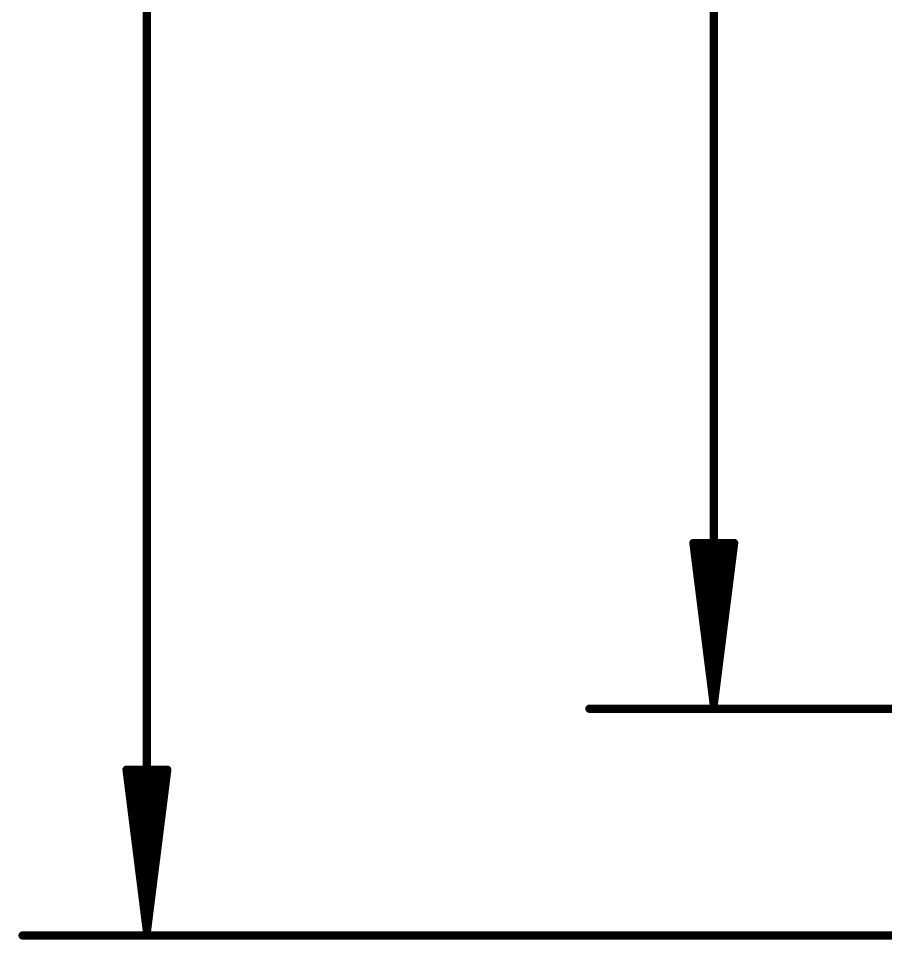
# Model space of a CAD drawing. Extents: x -30 to 87, y -20 to 77.
# Drawn here: x -27.16 to -13.56, y -0.07 to 14.38 of the extents above; entities that cross this region are included whole.
import ezdxf

# ---------------------------------------------------------------- set-up
doc = ezdxf.new("R2010")
doc.units = 0
doc.layers.add('47', color=253, linetype='CONTINUOUS')

msp = doc.modelspace()

# ---------------------------------------------------------------- linework, layer by layer
at = {"layer": '47', "const_width": 0.13}
for points in [[(-25.146, 56.323), (-25.146, 0.065)], [(-16.256, 52.386), (-16.256, 3.621)], [(-16.256, 3.621), (-16.5752, 6.156)], [(-16.5752, 6.156), (-15.9368, 6.156)], [(-16.256, 3.621), (-16.516, 6.156)], [(-16.256, 3.621), (-16.386, 6.156)], [(-15.9368, 6.156), (-16.256, 3.621)], [(-16.126, 6.156), (-16.256, 3.621)], [(-15.996, 6.156), (-16.256, 3.621)], [(3.429, 3.556), (-18.206, 3.556)], [(-25.146, 0.065), (-25.4652, 2.6)], [(-25.4652, 2.6), (-24.8268, 2.6)], [(-25.146, 0.065), (-25.406, 2.6)], [(-25.146, 0.065), (-25.276, 2.6)], [(-24.8268, 2.6), (-25.146, 0.065)], [(-25.016, 2.6), (-25.146, 0.065)], [(-24.886, 2.6), (-25.146, 0.065)], [(59.563, 0), (-27.096, 0)]]:
    msp.add_lwpolyline(points, dxfattribs=at)
at = {"layer": '47', "const_width": 0.065}
for points in [[(-16.543, 6.1601, 1), (-16.6075, 6.1519)], [(-16.5752, 6.1885, 1), (-16.5752, 6.1235)], [(-16.4837, 6.1593, 1), (-16.5483, 6.1527)], [(-16.3535, 6.1577, 1), (-16.4185, 6.1543)], [(-16.0935, 6.1543, 1), (-16.1585, 6.1577)], [(-15.9637, 6.1527, 1), (-16.0283, 6.1593)], [(-15.9045, 6.1519, 1), (-15.969, 6.1601)], [(-15.9368, 6.1235, 1), (-15.9368, 6.1885)], [(-18.206, 3.5885, 1), (-18.206, 3.5235)], [(-16.2882, 3.6251, 1), (-16.2238, 3.6169)], [(-16.2883, 3.6243, 1), (-16.2237, 3.6177)], [(-16.2885, 3.6193, 1), (-16.2235, 3.6227)], [(-16.2885, 3.6227, 1), (-16.2235, 3.6193)], [(-16.2885, 3.621, 1), (-16.2235, 3.621)], [(-16.2883, 3.6177, 1), (-16.2237, 3.6243)], [(-16.2882, 3.6169, 1), (-16.2238, 3.6251)], [(-25.433, 2.6041, 1), (-25.4975, 2.5959)], [(-25.4652, 2.6325, 1), (-25.4652, 2.5675)], [(-25.3737, 2.6033, 1), (-25.4383, 2.5967)], [(-25.2435, 2.6017, 1), (-25.3085, 2.5983)], [(-24.9835, 2.5983, 1), (-25.0485, 2.6017)], [(-24.8537, 2.5967, 1), (-24.9183, 2.6033)], [(-24.7945, 2.5959, 1), (-24.859, 2.6041)], [(-24.8268, 2.5675, 1), (-24.8268, 2.6325)], [(-27.096, 0.0325, 1), (-27.096, -0.0325)], [(-25.1782, 0.0691, 1), (-25.1138, 0.0609)], [(-25.1783, 0.0683, 1), (-25.1137, 0.0617)], [(-25.1785, 0.0633, 1), (-25.1135, 0.0667)], [(-25.1785, 0.0667, 1), (-25.1135, 0.0633)], [(-25.1785, 0.065, 1), (-25.1135, 0.065)], [(-25.1783, 0.0617, 1), (-25.1137, 0.0683)], [(-25.1782, 0.0609, 1), (-25.1138, 0.0691)]]:
    msp.add_lwpolyline(points, format="xyb", dxfattribs=at)

doc.saveas('drawing.dxf')
